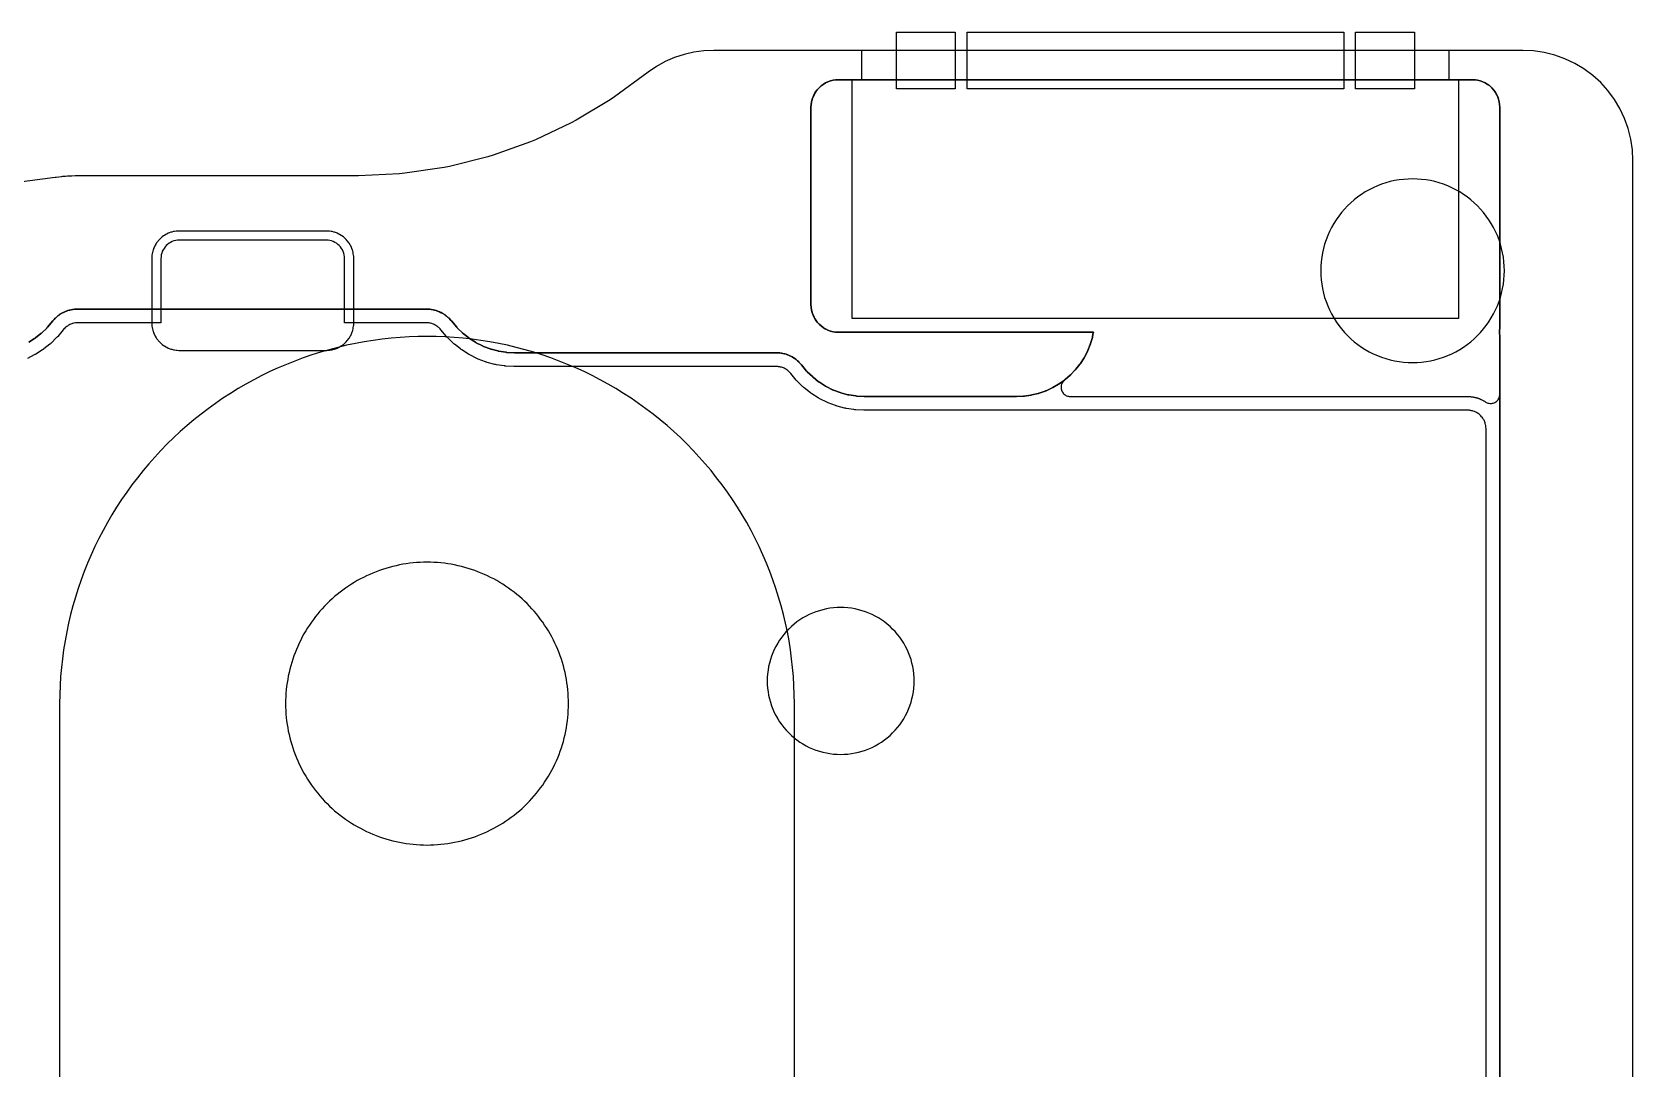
# Model space of a CAD drawing. Header units: millimetres. Extents: x 3 to 154, y -137 to -20.
# Drawn here: x 66.6 to 153.7, y -76.3 to -19.9 of the extents above; entities that cross this region are included whole.
import ezdxf

# ---------------------------------------------------------------- set-up
doc = ezdxf.new("R2010")
doc.units = ezdxf.units.MM
for name, color, linetype in [('BARE', 4, 'Continuous'), ('BARE_FLOOR', 6, 'Continuous'), ('DAUGHTERBOARD', 6, 'Continuous'), ('FEET', 7, 'Continuous'), ('GASKET_POCKETS', 3, 'Continuous'), ('INNER_WALL', 2, 'Continuous'), ('JACKSCREWS', 1, 'Continuous'), ('MOUNT_ZONE', 3, 'Continuous'), ('MOUNTS', 2, 'Continuous'), ('OUTER_WALL', 1, 'Continuous'), ('PLATE', 4, 'Continuous'), ('PORTS', 7, 'Continuous'), ('ROOF', 5, 'Continuous')]:
    doc.layers.add(name, color=color, linetype=linetype)

msp = doc.modelspace()

# ---------------------------------------------------------------- linework, layer by layer
at = {"layer": 'BARE'}
for points in [[(153.736, -98.431), (153.737, -36.469), (153.737, -26.85), (153.709, -26.262), (153.622, -25.679), (153.479, -25.108), (153.281, -24.554), (153.029, -24.022), (152.726, -23.517), (152.376, -23.044), (151.98, -22.607), (151.544, -22.212), (151.071, -21.861), (150.566, -21.558), (150.034, -21.307), (149.479, -21.108), (148.908, -20.965), (148.326, -20.879), (147.738, -20.85), (103.698, -20.85), (103.152, -20.875), (102.61, -20.949), (102.077, -21.073), (101.558, -21.245), (101.057, -21.463), (100.577, -21.725), (100.124, -22.031), (98.296, -23.386), (98.051, -23.55), (96.199, -24.66), (95.94, -24.799), (93.988, -25.722), (93.716, -25.834), (91.684, -26.561), (91.402, -26.647), (89.308, -27.171), (89.02, -27.229), (86.884, -27.546), (86.591, -27.574), (84.362, -27.684), (84.214, -27.687), (69.157, -27.687), (69.131, -27.688), (69.097, -27.688), (69.038, -27.688), (68.924, -27.69), (68.748, -27.695), (68.666, -27.699), (68.516, -27.707), (68.404, -27.715), (68.25, -27.727), (68.19, -27.733), (68.037, -27.749), (67.902, -27.766), (67.838, -27.774), (51.524, -29.919)], [(66.402, -36.751), (66.726, -36.545), (66.735, -36.539), (66.76, -36.521), (66.77, -36.514), (67.07, -36.276), (67.079, -36.268), (67.103, -36.248), (67.111, -36.24), (67.386, -35.972), (67.394, -35.964), (67.415, -35.941), (67.422, -35.932), (67.711, -35.586), (67.733, -35.559), (67.784, -35.501), (67.786, -35.499), (67.84, -35.444), (67.856, -35.428), (67.913, -35.375), (67.915, -35.374), (67.974, -35.324), (67.992, -35.31), (68.054, -35.263), (68.056, -35.262), (68.12, -35.219), (68.14, -35.206), (68.206, -35.166), (68.208, -35.165), (68.276, -35.129), (68.297, -35.118), (68.367, -35.086), (68.369, -35.085), (68.441, -35.055), (68.463, -35.047), (68.536, -35.022), (68.538, -35.021), (68.612, -35), (68.635, -34.994), (68.71, -34.976), (68.712, -34.975), (68.788, -34.961), (68.811, -34.958), (68.888, -34.948), (68.89, -34.948), (68.967, -34.942), (69.01, -34.94), (69.049, -34.938), (69.05, -34.938), (69.089, -34.938), (88.036, -34.938), (88.075, -34.938), (88.076, -34.938), (88.114, -34.94), (88.158, -34.942), (88.235, -34.948), (88.237, -34.948), (88.314, -34.958), (88.337, -34.961), (88.413, -34.975), (88.415, -34.976), (88.49, -34.994), (88.513, -35), (88.587, -35.021), (88.589, -35.022), (88.662, -35.047), (88.684, -35.055), (88.756, -35.085), (88.758, -35.086), (88.828, -35.118), (88.849, -35.129), (88.917, -35.165), (88.919, -35.166), (88.985, -35.206), (89.005, -35.219), (89.069, -35.262), (89.071, -35.263), (89.133, -35.31), (89.151, -35.324), (89.21, -35.374), (89.212, -35.375), (89.269, -35.428), (89.286, -35.444), (89.339, -35.499), (89.341, -35.501), (89.391, -35.558), (89.416, -35.588), (89.703, -35.932), (89.71, -35.941), (89.731, -35.964), (89.739, -35.972), (90.014, -36.24), (90.022, -36.248), (90.046, -36.268), (90.055, -36.276), (90.355, -36.514), (90.365, -36.521), (90.39, -36.539), (90.399, -36.545), (90.723, -36.751), (90.733, -36.757), (90.76, -36.773), (90.77, -36.778), (91.113, -36.95), (91.124, -36.955), (91.152, -36.967), (91.163, -36.971), (91.522, -37.107), (91.533, -37.111), (91.562, -37.12), (91.573, -37.123), (91.944, -37.221), (91.955, -37.224), (91.986, -37.23), (91.997, -37.232), (92.376, -37.291), (92.388, -37.293), (92.418, -37.296), (92.43, -37.297), (92.842, -37.318), (92.855, -37.318), (92.871, -37.319), (92.873, -37.319), (107.086, -37.319), (107.125, -37.319), (107.126, -37.319), (107.164, -37.321), (107.208, -37.323), (107.285, -37.329), (107.287, -37.329), (107.364, -37.339), (107.387, -37.343), (107.463, -37.357), (107.465, -37.357), (107.54, -37.375), (107.563, -37.381), (107.637, -37.402), (107.639, -37.403), (107.712, -37.429), (107.734, -37.437), (107.806, -37.466), (107.808, -37.467), (107.878, -37.5), (107.899, -37.51), (107.967, -37.546), (107.969, -37.548), (108.035, -37.587), (108.055, -37.6), (108.119, -37.643), (108.121, -37.644), (108.183, -37.691), (108.201, -37.705), (108.26, -37.755), (108.262, -37.756), (108.319, -37.809), (108.336, -37.826), (108.389, -37.88), (108.391, -37.882), (108.441, -37.94), (108.466, -37.969), (108.753, -38.313), (108.76, -38.322), (108.781, -38.345), (108.789, -38.353), (109.064, -38.621), (109.072, -38.629), (109.096, -38.649), (109.105, -38.657), (109.405, -38.895), (109.415, -38.902), (109.44, -38.92), (109.449, -38.926), (109.773, -39.132), (109.783, -39.139), (109.81, -39.154), (109.82, -39.159), (110.163, -39.331), (110.174, -39.336), (110.202, -39.348), (110.213, -39.352), (110.572, -39.488), (110.583, -39.492), (110.612, -39.501), (110.623, -39.504), (110.994, -39.602), (111.005, -39.605), (111.036, -39.611), (111.047, -39.613), (111.426, -39.672), (111.438, -39.674), (111.468, -39.677), (111.48, -39.678), (111.892, -39.699), (111.905, -39.7), (111.921, -39.7), (111.923, -39.7), (120.154, -39.7), (120.165, -39.7), (120.18, -39.7), (120.182, -39.699), (120.566, -39.681), (120.577, -39.68), (120.605, -39.678), (120.616, -39.676), (120.966, -39.626), (120.977, -39.624), (121.005, -39.619), (121.015, -39.617), (121.359, -39.533), (121.37, -39.531), (121.397, -39.523), (121.407, -39.519), (121.742, -39.404), (121.752, -39.4), (121.778, -39.389), (121.788, -39.385), (122.11, -39.238), (122.12, -39.234), (122.145, -39.22), (122.154, -39.215), (122.461, -39.038), (122.47, -39.033), (122.494, -39.018), (122.503, -39.011), (122.792, -38.806), (122.8, -38.8), (122.823, -38.782), (122.831, -38.775), (123.099, -38.544), (123.107, -38.537), (123.127, -38.517), (123.135, -38.509), (123.379, -38.253), (123.387, -38.246), (123.405, -38.224), (123.412, -38.216), (123.631, -37.938), (123.638, -37.929), (123.654, -37.906), (123.66, -37.897), (123.852, -37.599), (123.857, -37.59), (123.872, -37.566), (123.877, -37.556), (124.039, -37.242), (124.044, -37.232), (124.056, -37.206), (124.06, -37.196), (124.192, -36.868), (124.196, -36.858), (124.205, -36.831), (124.208, -36.821), (124.309, -36.481), (124.311, -36.471), (124.318, -36.443), (124.32, -36.433), (124.358, -36.236), (124.363, -36.202), (124.329, -36.2), (110.487, -36.2), (110.34, -36.193), (110.195, -36.171), (110.052, -36.135), (109.913, -36.086), (109.78, -36.023), (109.654, -35.947), (109.536, -35.86), (109.427, -35.761), (109.328, -35.652), (109.24, -35.533), (109.165, -35.407), (109.102, -35.274), (109.052, -35.135), (109.016, -34.993), (108.995, -34.847), (108.987, -34.7), (108.987, -23.95), (108.995, -23.803), (109.016, -23.657), (109.052, -23.515), (109.102, -23.376), (109.165, -23.243), (109.24, -23.117), (109.328, -22.998), (109.427, -22.889), (109.536, -22.79), (109.654, -22.703), (109.78, -22.627), (109.913, -22.564), (110.052, -22.515), (110.195, -22.479), (110.34, -22.457), (110.487, -22.45), (144.988, -22.45), (145.135, -22.457), (145.28, -22.479), (145.423, -22.515), (145.562, -22.564), (145.695, -22.627), (145.821, -22.703), (145.939, -22.79), (146.048, -22.889), (146.147, -22.998), (146.235, -23.117), (146.31, -23.243), (146.373, -23.376), (146.423, -23.515), (146.459, -23.657), (146.48, -23.803), (146.488, -23.95), (146.488, -35.962), (146.48, -36.117), (146.478, -36.126), (146.47, -36.199), (146.478, -36.28), (146.484, -36.353), (146.486, -36.394), (146.487, -36.431), (146.487, -36.432), (146.488, -36.469), (146.488, -98.405)]]:
    msp.add_lwpolyline(points, dxfattribs=at)
msp.add_lwpolyline([(111.738, -22.45), (143.738, -22.45), (143.738, -20.85), (111.738, -20.85), (111.738, -22.45)], close=True, dxfattribs=at)
at = {"layer": 'BARE_FLOOR'}
msp.add_lwpolyline([(114.606, -55.194), (114.602, -54.998), (114.587, -54.802), (114.563, -54.607), (114.53, -54.414), (114.487, -54.222), (114.434, -54.033), (114.373, -53.846), (114.302, -53.663), (114.222, -53.484), (114.134, -53.308), (114.037, -53.137), (113.932, -52.972), (113.819, -52.811), (113.699, -52.656), (113.57, -52.508), (113.435, -52.365), (113.293, -52.23), (113.144, -52.102), (112.989, -51.981), (112.829, -51.868), (112.663, -51.763), (112.492, -51.666), (112.317, -51.578), (112.137, -51.498), (111.954, -51.428), (111.768, -51.366), (111.578, -51.314), (111.387, -51.271), (111.193, -51.237), (110.999, -51.213), (110.803, -51.199), (110.606, -51.194), (110.41, -51.199), (110.214, -51.213), (110.02, -51.237), (109.826, -51.271), (109.635, -51.314), (109.445, -51.366), (109.259, -51.428), (109.076, -51.498), (108.896, -51.578), (108.721, -51.666), (108.55, -51.763), (108.384, -51.868), (108.224, -51.981), (108.069, -52.102), (107.92, -52.23), (107.778, -52.365), (107.643, -52.508), (107.514, -52.656), (107.394, -52.811), (107.281, -52.972), (107.176, -53.137), (107.079, -53.308), (106.991, -53.484), (106.911, -53.663), (106.84, -53.846), (106.779, -54.033), (106.726, -54.222), (106.683, -54.414), (106.65, -54.607), (106.626, -54.802), (106.611, -54.998), (106.606, -55.194), (106.611, -55.39), (106.626, -55.586), (106.65, -55.781), (106.683, -55.974), (106.726, -56.166), (106.779, -56.355), (106.84, -56.541), (106.911, -56.725), (106.991, -56.904), (107.079, -57.079), (107.176, -57.25), (107.281, -57.416), (107.394, -57.577), (107.514, -57.731), (107.643, -57.88), (107.778, -58.022), (107.92, -58.158), (108.069, -58.286), (108.224, -58.407), (108.384, -58.52), (108.55, -58.625), (108.721, -58.722), (108.896, -58.81), (109.076, -58.889), (109.259, -58.96), (109.445, -59.022), (109.635, -59.074), (109.826, -59.117), (110.02, -59.151), (110.214, -59.175), (110.41, -59.189), (110.606, -59.194), (110.803, -59.189), (110.999, -59.175), (111.193, -59.151), (111.387, -59.117), (111.578, -59.074), (111.768, -59.022), (111.954, -58.96), (112.137, -58.889), (112.317, -58.81), (112.492, -58.722), (112.663, -58.625), (112.829, -58.52), (112.989, -58.407), (113.144, -58.286), (113.293, -58.158), (113.435, -58.022), (113.57, -57.88), (113.699, -57.731), (113.819, -57.577), (113.932, -57.416), (114.037, -57.25), (114.134, -57.079), (114.222, -56.904), (114.302, -56.725), (114.373, -56.541), (114.434, -56.355), (114.487, -56.166), (114.53, -55.974), (114.563, -55.781), (114.587, -55.586), (114.602, -55.39), (114.606, -55.194)], close=True, dxfattribs=at)
at = {"layer": 'DAUGHTERBOARD'}
msp.add_lwpolyline([(144.238, -22.45), (144.238, -35.45), (111.238, -35.45), (111.238, -22.45), (144.238, -22.45)], close=True, dxfattribs=at)
at = {"layer": 'FEET'}
msp.add_lwpolyline([(146.737, -32.85), (146.731, -32.605), (146.713, -32.36), (146.683, -32.116), (146.641, -31.875), (146.588, -31.635), (146.522, -31.399), (146.445, -31.166), (146.357, -30.937), (146.257, -30.712), (146.147, -30.493), (146.026, -30.279), (145.895, -30.072), (145.754, -29.872), (145.603, -29.678), (145.442, -29.492), (145.273, -29.314), (145.095, -29.145), (144.909, -28.985), (144.716, -28.834), (144.515, -28.693), (144.308, -28.561), (144.094, -28.44), (143.875, -28.33), (143.651, -28.231), (143.422, -28.142), (143.189, -28.065), (142.952, -28), (142.713, -27.946), (142.471, -27.904), (142.228, -27.874), (141.983, -27.856), (141.737, -27.85), (141.492, -27.856), (141.247, -27.874), (141.004, -27.904), (140.762, -27.946), (140.523, -28), (140.286, -28.065), (140.053, -28.142), (139.824, -28.231), (139.6, -28.33), (139.381, -28.44), (139.167, -28.561), (138.96, -28.693), (138.759, -28.834), (138.566, -28.985), (138.38, -29.145), (138.202, -29.314), (138.033, -29.492), (137.872, -29.678), (137.721, -29.872), (137.58, -30.072), (137.449, -30.279), (137.328, -30.493), (137.218, -30.712), (137.118, -30.937), (137.03, -31.166), (136.953, -31.399), (136.887, -31.635), (136.834, -31.875), (136.792, -32.116), (136.762, -32.36), (136.744, -32.605), (136.737, -32.85), (136.744, -33.095), (136.762, -33.34), (136.792, -33.584), (136.834, -33.825), (136.887, -34.065), (136.953, -34.301), (137.03, -34.534), (137.118, -34.763), (137.218, -34.988), (137.328, -35.207), (137.449, -35.421), (137.58, -35.628), (137.721, -35.828), (137.872, -36.022), (138.033, -36.208), (138.202, -36.386), (138.38, -36.555), (138.566, -36.715), (138.759, -36.866), (138.96, -37.007), (139.167, -37.139), (139.381, -37.26), (139.6, -37.37), (139.824, -37.469), (140.053, -37.558), (140.286, -37.635), (140.523, -37.7), (140.762, -37.754), (141.004, -37.796), (141.247, -37.826), (141.492, -37.844), (141.737, -37.85), (141.983, -37.844), (142.228, -37.826), (142.471, -37.796), (142.713, -37.754), (142.952, -37.7), (143.189, -37.635), (143.422, -37.558), (143.651, -37.469), (143.875, -37.37), (144.094, -37.26), (144.308, -37.139), (144.515, -37.007), (144.716, -36.866), (144.909, -36.715), (145.095, -36.555), (145.273, -36.386), (145.442, -36.208), (145.603, -36.022), (145.754, -35.828), (145.895, -35.628), (146.026, -35.421), (146.147, -35.207), (146.257, -34.988), (146.357, -34.763), (146.445, -34.534), (146.522, -34.301), (146.588, -34.065), (146.641, -33.825), (146.683, -33.584), (146.713, -33.34), (146.731, -33.095), (146.737, -32.85)], close=True, dxfattribs=at)
at = {"layer": 'GASKET_POCKETS'}
msp.add_lwpolyline([(74.6, -30.688), (74.575, -30.688), (74.477, -30.693), (74.429, -30.698), (74.332, -30.712), (74.283, -30.722), (74.188, -30.746), (74.141, -30.76), (74.049, -30.793), (74.004, -30.812), (73.915, -30.854), (73.872, -30.877), (73.787, -30.927), (73.747, -30.954), (73.668, -31.013), (73.63, -31.044), (73.557, -31.11), (73.522, -31.145), (73.457, -31.217), (73.425, -31.255), (73.367, -31.334), (73.34, -31.375), (73.289, -31.459), (73.266, -31.502), (73.224, -31.591), (73.205, -31.636), (73.172, -31.729), (73.158, -31.776), (73.134, -31.871), (73.125, -31.919), (73.11, -32.016), (73.105, -32.065), (73.101, -32.163), (73.1, -32.188), (73.1, -35.688), (73.101, -35.712), (73.105, -35.81), (73.11, -35.859), (73.125, -35.956), (73.134, -36.004), (73.158, -36.099), (73.172, -36.146), (73.205, -36.239), (73.224, -36.284), (73.266, -36.373), (73.289, -36.416), (73.34, -36.5), (73.367, -36.541), (73.425, -36.62), (73.457, -36.658), (73.522, -36.73), (73.557, -36.765), (73.63, -36.831), (73.668, -36.862), (73.747, -36.921), (73.787, -36.948), (73.872, -36.998), (73.915, -37.021), (74.004, -37.063), (74.049, -37.082), (74.141, -37.115), (74.188, -37.129), (74.283, -37.153), (74.332, -37.163), (74.429, -37.177), (74.477, -37.182), (74.575, -37.187), (74.6, -37.188), (82.6, -37.188), (82.625, -37.187), (82.723, -37.182), (82.771, -37.177), (82.868, -37.163), (82.917, -37.153), (83.012, -37.129), (83.059, -37.115), (83.151, -37.082), (83.196, -37.063), (83.285, -37.021), (83.328, -36.998), (83.413, -36.948), (83.453, -36.921), (83.532, -36.862), (83.57, -36.831), (83.643, -36.765), (83.678, -36.73), (83.743, -36.658), (83.775, -36.62), (83.833, -36.541), (83.86, -36.5), (83.911, -36.416), (83.934, -36.373), (83.976, -36.284), (83.995, -36.239), (84.028, -36.146), (84.042, -36.099), (84.066, -36.004), (84.075, -35.956), (84.09, -35.859), (84.095, -35.81), (84.099, -35.712), (84.1, -35.688), (84.1, -32.188), (84.099, -32.163), (84.095, -32.065), (84.09, -32.016), (84.075, -31.919), (84.066, -31.871), (84.042, -31.776), (84.028, -31.729), (83.995, -31.636), (83.976, -31.591), (83.934, -31.502), (83.911, -31.459), (83.86, -31.375), (83.833, -31.334), (83.775, -31.255), (83.743, -31.217), (83.678, -31.145), (83.643, -31.11), (83.57, -31.044), (83.532, -31.013), (83.453, -30.954), (83.413, -30.927), (83.328, -30.877), (83.285, -30.854), (83.196, -30.812), (83.151, -30.793), (83.059, -30.76), (83.012, -30.746), (82.917, -30.722), (82.868, -30.712), (82.771, -30.698), (82.723, -30.693), (82.625, -30.688), (82.6, -30.688), (74.6, -30.688)], close=True, dxfattribs=at)
at = {"layer": 'INNER_WALL'}
msp.add_lwpolyline([(146.488, -98.405), (146.488, -36.469), (146.487, -36.432), (146.487, -36.431), (146.486, -36.394), (146.484, -36.353), (146.478, -36.28), (146.47, -36.199), (146.478, -36.126), (146.48, -36.117), (146.488, -35.962), (146.488, -23.95), (146.48, -23.803), (146.459, -23.657), (146.423, -23.515), (146.373, -23.376), (146.31, -23.243), (146.235, -23.117), (146.147, -22.998), (146.048, -22.889), (145.939, -22.79), (145.821, -22.703), (145.695, -22.627), (145.562, -22.564), (145.423, -22.515), (145.28, -22.479), (145.135, -22.457), (144.988, -22.45), (110.487, -22.45), (110.34, -22.457), (110.195, -22.479), (110.052, -22.515), (109.913, -22.564), (109.78, -22.627), (109.654, -22.703), (109.536, -22.79), (109.427, -22.889), (109.328, -22.998), (109.24, -23.117), (109.165, -23.243), (109.102, -23.376), (109.052, -23.515), (109.016, -23.657), (108.995, -23.803), (108.987, -23.95), (108.987, -34.7), (108.995, -34.847), (109.016, -34.993), (109.052, -35.135), (109.102, -35.274), (109.165, -35.407), (109.24, -35.533), (109.328, -35.652), (109.427, -35.761), (109.536, -35.86), (109.654, -35.947), (109.78, -36.023), (109.913, -36.086), (110.052, -36.135), (110.195, -36.171), (110.34, -36.193), (110.487, -36.2), (124.329, -36.2), (124.363, -36.202), (124.358, -36.236), (124.32, -36.433), (124.318, -36.443), (124.311, -36.471), (124.309, -36.481), (124.208, -36.821), (124.205, -36.831), (124.196, -36.858), (124.192, -36.868), (124.06, -37.196), (124.056, -37.206), (124.044, -37.232), (124.039, -37.242), (123.877, -37.556), (123.872, -37.566), (123.857, -37.59), (123.852, -37.599), (123.66, -37.897), (123.654, -37.906), (123.638, -37.929), (123.631, -37.938), (123.412, -38.216), (123.405, -38.224), (123.387, -38.246), (123.379, -38.253), (123.135, -38.509), (123.127, -38.517), (123.107, -38.537), (123.099, -38.544), (122.831, -38.775), (122.823, -38.782), (122.8, -38.8), (122.792, -38.806), (122.503, -39.011), (122.494, -39.018), (122.47, -39.033), (122.461, -39.038), (122.154, -39.215), (122.145, -39.22), (122.12, -39.234), (122.11, -39.238), (121.788, -39.385), (121.778, -39.389), (121.752, -39.4), (121.742, -39.404), (121.407, -39.519), (121.397, -39.523), (121.37, -39.531), (121.359, -39.533), (121.015, -39.617), (121.005, -39.619), (120.977, -39.624), (120.966, -39.626), (120.616, -39.676), (120.605, -39.678), (120.577, -39.68), (120.566, -39.681), (120.182, -39.699), (120.18, -39.7), (120.165, -39.7), (120.154, -39.7), (111.923, -39.7), (111.921, -39.7), (111.905, -39.7), (111.892, -39.699), (111.48, -39.678), (111.468, -39.677), (111.438, -39.674), (111.426, -39.672), (111.047, -39.613), (111.036, -39.611), (111.005, -39.605), (110.994, -39.602), (110.623, -39.504), (110.612, -39.501), (110.583, -39.492), (110.572, -39.488), (110.213, -39.352), (110.202, -39.348), (110.174, -39.336), (110.163, -39.331), (109.82, -39.159), (109.81, -39.154), (109.783, -39.139), (109.773, -39.132), (109.449, -38.926), (109.44, -38.92), (109.415, -38.902), (109.405, -38.895), (109.105, -38.657), (109.096, -38.649), (109.072, -38.629), (109.064, -38.621), (108.789, -38.353), (108.781, -38.345), (108.76, -38.322), (108.753, -38.313), (108.466, -37.969), (108.441, -37.94), (108.391, -37.882), (108.389, -37.88), (108.336, -37.826), (108.319, -37.809), (108.262, -37.756), (108.26, -37.755), (108.201, -37.705), (108.183, -37.691), (108.121, -37.644), (108.119, -37.643), (108.055, -37.6), (108.035, -37.587), (107.969, -37.548), (107.967, -37.546), (107.899, -37.51), (107.878, -37.5), (107.808, -37.467), (107.806, -37.466), (107.734, -37.437), (107.712, -37.429), (107.639, -37.403), (107.637, -37.402), (107.563, -37.381), (107.54, -37.375), (107.465, -37.357), (107.463, -37.357), (107.387, -37.343), (107.364, -37.339), (107.287, -37.329), (107.285, -37.329), (107.208, -37.323), (107.164, -37.321), (107.126, -37.319), (107.125, -37.319), (107.086, -37.319), (92.873, -37.319), (92.871, -37.319), (92.855, -37.318), (92.842, -37.318), (92.43, -37.297), (92.418, -37.296), (92.388, -37.293), (92.376, -37.291), (91.997, -37.232), (91.986, -37.23), (91.955, -37.224), (91.944, -37.221), (91.573, -37.123), (91.562, -37.12), (91.533, -37.111), (91.522, -37.107), (91.163, -36.971), (91.152, -36.967), (91.124, -36.955), (91.113, -36.95), (90.77, -36.778), (90.76, -36.773), (90.733, -36.757), (90.723, -36.751), (90.399, -36.545), (90.39, -36.539), (90.365, -36.521), (90.355, -36.514), (90.055, -36.276), (90.046, -36.268), (90.022, -36.248), (90.014, -36.24), (89.739, -35.972), (89.731, -35.964), (89.71, -35.941), (89.703, -35.932), (89.416, -35.588), (89.391, -35.558), (89.341, -35.501), (89.339, -35.499), (89.286, -35.444), (89.269, -35.428), (89.212, -35.375), (89.21, -35.374), (89.151, -35.324), (89.133, -35.31), (89.071, -35.263), (89.069, -35.262), (89.005, -35.219), (88.985, -35.206), (88.919, -35.166), (88.917, -35.165), (88.849, -35.129), (88.828, -35.118), (88.758, -35.086), (88.756, -35.085), (88.684, -35.055), (88.662, -35.047), (88.589, -35.022), (88.587, -35.021), (88.513, -35), (88.49, -34.994), (88.415, -34.976), (88.413, -34.975), (88.337, -34.961), (88.314, -34.958), (88.237, -34.948), (88.235, -34.948), (88.158, -34.942), (88.114, -34.94), (88.076, -34.938), (88.075, -34.938), (88.036, -34.938), (69.089, -34.938), (69.05, -34.938), (69.049, -34.938), (69.01, -34.94), (68.967, -34.942), (68.89, -34.948), (68.888, -34.948), (68.811, -34.958), (68.788, -34.961), (68.712, -34.975), (68.71, -34.976), (68.635, -34.994), (68.612, -35), (68.538, -35.021), (68.536, -35.022), (68.463, -35.047), (68.441, -35.055), (68.369, -35.085), (68.367, -35.086), (68.297, -35.118), (68.276, -35.129), (68.208, -35.165), (68.206, -35.166), (68.14, -35.206), (68.12, -35.219), (68.056, -35.262), (68.054, -35.263), (67.992, -35.31), (67.974, -35.324), (67.915, -35.374), (67.913, -35.375), (67.856, -35.428), (67.84, -35.444), (67.786, -35.499), (67.784, -35.501), (67.733, -35.559), (67.711, -35.586), (67.422, -35.932), (67.415, -35.941), (67.394, -35.964), (67.386, -35.972), (67.111, -36.24), (67.103, -36.248), (67.079, -36.268), (67.07, -36.276), (66.77, -36.514), (66.76, -36.521), (66.735, -36.539), (66.726, -36.545), (66.402, -36.751)], dxfattribs=at)
at = {"layer": 'JACKSCREWS'}
for points in [[(116.838, -19.85), (116.838, -22.95), (113.638, -22.95), (113.638, -19.85), (116.838, -19.85)], [(141.838, -19.85), (141.838, -22.95), (138.638, -22.95), (138.638, -19.85), (141.838, -19.85)]]:
    msp.add_lwpolyline(points, close=True, dxfattribs=at)
at = {"layer": 'MOUNT_ZONE'}
msp.add_lwpolyline([(108.088, -95), (108.088, -56.428), (108.081, -55.937), (108.063, -55.447), (108.033, -54.957), (107.991, -54.468), (107.937, -53.98), (107.871, -53.494), (107.793, -53.009), (107.703, -52.526), (107.602, -52.046), (107.488, -51.569), (107.363, -51.094), (107.226, -50.622), (107.078, -50.154), (106.918, -49.69), (106.747, -49.23), (106.565, -48.774), (106.372, -48.323), (106.167, -47.877), (105.952, -47.436), (105.726, -47), (105.489, -46.57), (105.242, -46.146), (104.985, -45.728), (104.717, -45.317), (104.439, -44.912), (104.152, -44.514), (103.854, -44.123), (103.548, -43.74), (103.232, -43.365), (102.907, -42.997), (102.572, -42.637), (102.23, -42.286), (101.878, -41.943), (101.519, -41.609), (101.151, -41.284), (100.775, -40.968), (100.392, -40.661), (100.001, -40.364), (99.604, -40.076), (99.199, -39.799), (98.787, -39.531), (98.37, -39.274), (97.945, -39.026), (97.515, -38.79), (97.08, -38.564), (96.639, -38.348), (96.192, -38.144), (95.741, -37.951), (95.285, -37.768), (94.825, -37.597), (94.361, -37.438), (93.893, -37.289), (93.422, -37.153), (92.947, -37.027), (92.47, -36.914), (91.989, -36.812), (91.507, -36.723), (91.022, -36.645), (90.536, -36.579), (90.048, -36.524), (89.559, -36.482), (89.069, -36.452), (88.578, -36.434), (88.088, -36.428), (88.088, -36.428), (87.597, -36.434), (87.106, -36.452), (86.616, -36.482), (86.127, -36.524), (85.639, -36.579), (85.153, -36.645), (84.668, -36.723), (84.186, -36.812), (83.705, -36.914), (83.228, -37.027), (82.753, -37.153), (82.282, -37.289), (81.814, -37.438), (81.35, -37.597), (80.89, -37.768), (80.434, -37.951), (79.983, -38.144), (79.536, -38.348), (79.095, -38.564), (78.66, -38.79), (78.23, -39.026), (77.805, -39.274), (77.388, -39.531), (76.976, -39.799), (76.571, -40.076), (76.174, -40.364), (75.783, -40.661), (75.4, -40.968), (75.024, -41.284), (74.656, -41.609), (74.297, -41.943), (73.945, -42.286), (73.603, -42.637), (73.268, -42.997), (72.943, -43.365), (72.627, -43.74), (72.321, -44.123), (72.023, -44.514), (71.736, -44.912), (71.458, -45.317), (71.19, -45.728), (70.933, -46.146), (70.686, -46.57), (70.449, -47), (70.223, -47.436), (70.008, -47.877), (69.803, -48.323), (69.61, -48.774), (69.428, -49.23), (69.257, -49.69), (69.097, -50.154), (68.949, -50.622), (68.812, -51.094), (68.687, -51.569), (68.573, -52.046), (68.472, -52.526), (68.382, -53.009), (68.304, -53.494), (68.238, -53.98), (68.184, -54.468), (68.142, -54.957), (68.112, -55.447), (68.094, -55.937), (68.088, -56.428), (68.088, -95)], dxfattribs=at)
at = {"layer": 'MOUNTS'}
msp.add_lwpolyline([(95.788, -56.428), (95.785, -56.239), (95.778, -56.05), (95.767, -55.862), (95.75, -55.673), (95.73, -55.486), (95.704, -55.298), (95.674, -55.112), (95.64, -54.926), (95.6, -54.741), (95.557, -54.557), (95.509, -54.374), (95.456, -54.193), (95.399, -54.013), (95.337, -53.834), (95.272, -53.657), (95.201, -53.481), (95.127, -53.308), (95.048, -53.136), (94.965, -52.966), (94.878, -52.798), (94.787, -52.633), (94.692, -52.47), (94.593, -52.309), (94.49, -52.15), (94.383, -51.994), (94.272, -51.841), (94.158, -51.691), (94.04, -51.543), (93.918, -51.399), (93.793, -51.257), (93.664, -51.119), (93.532, -50.983), (93.397, -50.851), (93.259, -50.723), (93.117, -50.598), (92.972, -50.476), (92.825, -50.358), (92.674, -50.243), (92.521, -50.133), (92.365, -50.026), (92.207, -49.923), (92.046, -49.824), (91.883, -49.728), (91.717, -49.637), (91.55, -49.55), (91.38, -49.467), (91.208, -49.389), (91.034, -49.314), (90.859, -49.244), (90.682, -49.178), (90.503, -49.117), (90.323, -49.06), (90.141, -49.007), (89.958, -48.959), (89.775, -48.915), (89.59, -48.876), (89.404, -48.841), (89.217, -48.811), (89.03, -48.786), (88.842, -48.765), (88.654, -48.749), (88.465, -48.737), (88.276, -48.73), (88.088, -48.728), (87.899, -48.73), (87.71, -48.737), (87.521, -48.749), (87.333, -48.765), (87.145, -48.786), (86.958, -48.811), (86.771, -48.841), (86.585, -48.876), (86.4, -48.915), (86.217, -48.959), (86.034, -49.007), (85.852, -49.06), (85.672, -49.117), (85.493, -49.178), (85.316, -49.244), (85.141, -49.314), (84.967, -49.389), (84.795, -49.467), (84.625, -49.55), (84.458, -49.637), (84.292, -49.728), (84.129, -49.824), (83.968, -49.923), (83.81, -50.026), (83.654, -50.133), (83.501, -50.243), (83.35, -50.358), (83.203, -50.476), (83.058, -50.598), (82.916, -50.723), (82.778, -50.851), (82.643, -50.983), (82.511, -51.119), (82.382, -51.257), (82.257, -51.399), (82.135, -51.543), (82.017, -51.691), (81.903, -51.841), (81.792, -51.994), (81.685, -52.15), (81.582, -52.309), (81.483, -52.47), (81.388, -52.633), (81.297, -52.798), (81.21, -52.966), (81.127, -53.136), (81.048, -53.308), (80.974, -53.481), (80.903, -53.657), (80.838, -53.834), (80.776, -54.013), (80.719, -54.193), (80.666, -54.374), (80.618, -54.557), (80.575, -54.741), (80.535, -54.926), (80.501, -55.112), (80.471, -55.298), (80.445, -55.486), (80.425, -55.673), (80.408, -55.862), (80.397, -56.05), (80.39, -56.239), (80.388, -56.428), (80.39, -56.617), (80.397, -56.806), (80.408, -56.995), (80.425, -57.183), (80.445, -57.371), (80.471, -57.558), (80.501, -57.745), (80.535, -57.93), (80.575, -58.115), (80.618, -58.299), (80.666, -58.482), (80.719, -58.663), (80.776, -58.843), (80.838, -59.022), (80.903, -59.199), (80.974, -59.375), (81.048, -59.548), (81.127, -59.72), (81.21, -59.89), (81.297, -60.058), (81.388, -60.223), (81.483, -60.387), (81.582, -60.548), (81.685, -60.706), (81.792, -60.862), (81.903, -61.015), (82.017, -61.165), (82.135, -61.313), (82.257, -61.458), (82.382, -61.599), (82.511, -61.738), (82.643, -61.873), (82.778, -62.005), (82.916, -62.133), (83.058, -62.259), (83.203, -62.38), (83.35, -62.498), (83.501, -62.613), (83.654, -62.724), (83.81, -62.83), (83.968, -62.933), (84.129, -63.033), (84.292, -63.128), (84.458, -63.219), (84.625, -63.306), (84.795, -63.389), (84.967, -63.468), (85.141, -63.542), (85.316, -63.612), (85.493, -63.678), (85.672, -63.739), (85.852, -63.797), (86.034, -63.849), (86.217, -63.897), (86.4, -63.941), (86.585, -63.98), (86.771, -64.015), (86.958, -64.045), (87.145, -64.07), (87.333, -64.091), (87.521, -64.107), (87.71, -64.119), (87.899, -64.126), (88.088, -64.128), (88.276, -64.126), (88.465, -64.119), (88.654, -64.107), (88.842, -64.091), (89.03, -64.07), (89.217, -64.045), (89.404, -64.015), (89.59, -63.98), (89.775, -63.941), (89.958, -63.897), (90.141, -63.849), (90.323, -63.797), (90.503, -63.739), (90.682, -63.678), (90.859, -63.612), (91.034, -63.542), (91.208, -63.468), (91.38, -63.389), (91.55, -63.306), (91.717, -63.219), (91.883, -63.128), (92.046, -63.033), (92.207, -62.933), (92.365, -62.83), (92.521, -62.724), (92.674, -62.613), (92.825, -62.498), (92.972, -62.38), (93.117, -62.259), (93.259, -62.133), (93.397, -62.005), (93.532, -61.873), (93.664, -61.738), (93.793, -61.599), (93.918, -61.458), (94.04, -61.313), (94.158, -61.165), (94.272, -61.015), (94.383, -60.862), (94.49, -60.706), (94.593, -60.548), (94.692, -60.387), (94.787, -60.223), (94.878, -60.058), (94.965, -59.89), (95.048, -59.72), (95.127, -59.548), (95.201, -59.375), (95.272, -59.199), (95.337, -59.022), (95.399, -58.843), (95.456, -58.663), (95.509, -58.482), (95.557, -58.299), (95.6, -58.115), (95.64, -57.93), (95.674, -57.745), (95.704, -57.558), (95.73, -57.371), (95.75, -57.183), (95.767, -56.995), (95.778, -56.806), (95.785, -56.617), (95.788, -56.428)], close=True, dxfattribs=at)
at = {"layer": 'OUTER_WALL'}
msp.add_lwpolyline([(153.736, -98.431), (153.737, -36.469), (153.737, -26.85), (153.709, -26.262), (153.622, -25.679), (153.479, -25.108), (153.281, -24.554), (153.029, -24.022), (152.726, -23.517), (152.376, -23.044), (151.98, -22.607), (151.544, -22.212), (151.071, -21.861), (150.566, -21.558), (150.034, -21.307), (149.479, -21.108), (148.908, -20.965), (148.326, -20.879), (147.738, -20.85), (103.698, -20.85), (103.152, -20.875), (102.61, -20.949), (102.077, -21.073), (101.558, -21.245), (101.057, -21.463), (100.577, -21.725), (100.124, -22.031), (98.296, -23.386), (98.051, -23.55), (96.199, -24.66), (95.94, -24.799), (93.988, -25.722), (93.716, -25.834), (91.684, -26.561), (91.402, -26.647), (89.308, -27.171), (89.02, -27.229), (86.884, -27.546), (86.591, -27.574), (84.362, -27.684), (84.214, -27.687), (69.157, -27.687), (69.131, -27.688), (69.097, -27.688), (69.038, -27.688), (68.924, -27.69), (68.748, -27.695), (68.666, -27.699), (68.516, -27.707), (68.404, -27.715), (68.25, -27.727), (68.19, -27.733), (68.037, -27.749), (67.902, -27.766), (67.838, -27.774), (51.524, -29.919)], dxfattribs=at)
at = {"layer": 'PLATE'}
msp.add_lwpolyline([(145.738, -78), (145.738, -41.46), (145.737, -41.44), (145.734, -41.372), (145.73, -41.333), (145.721, -41.274), (145.714, -41.236), (145.699, -41.179), (145.688, -41.141), (145.668, -41.086), (145.653, -41.05), (145.628, -40.996), (145.609, -40.962), (145.579, -40.911), (145.557, -40.879), (145.522, -40.831), (145.497, -40.801), (145.458, -40.757), (145.43, -40.73), (145.386, -40.69), (145.356, -40.665), (145.309, -40.63), (145.276, -40.608), (145.226, -40.578), (145.191, -40.56), (145.138, -40.535), (145.102, -40.52), (145.046, -40.5), (145.009, -40.488), (144.952, -40.474), (144.913, -40.466), (144.855, -40.458), (144.816, -40.454), (144.747, -40.45), (144.728, -40.45), (111.913, -40.45), (111.893, -40.45), (111.888, -40.45), (111.867, -40.449), (111.422, -40.426), (111.381, -40.423), (111.371, -40.422), (111.33, -40.416), (110.913, -40.351), (110.872, -40.344), (110.862, -40.342), (110.822, -40.332), (110.413, -40.225), (110.374, -40.213), (110.364, -40.21), (110.325, -40.196), (109.93, -40.047), (109.892, -40.032), (109.882, -40.028), (109.845, -40.01), (109.467, -39.821), (109.431, -39.802), (109.422, -39.797), (109.387, -39.776), (109.03, -39.549), (108.996, -39.526), (108.988, -39.52), (108.955, -39.495), (108.624, -39.233), (108.592, -39.206), (108.584, -39.199), (108.554, -39.171), (108.252, -38.876), (108.223, -38.847), (108.216, -38.839), (108.189, -38.808), (107.889, -38.448), (107.853, -38.406), (107.826, -38.376), (107.781, -38.332), (107.75, -38.305), (107.702, -38.267), (107.668, -38.243), (107.616, -38.21), (107.58, -38.189), (107.525, -38.162), (107.487, -38.145), (107.43, -38.123), (107.39, -38.111), (107.331, -38.095), (107.29, -38.087), (107.229, -38.077), (107.188, -38.073), (107.116, -38.069), (107.096, -38.069), (92.863, -38.069), (92.843, -38.068), (92.838, -38.068), (92.817, -38.068), (92.372, -38.045), (92.331, -38.041), (92.321, -38.04), (92.28, -38.035), (91.863, -37.97), (91.822, -37.963), (91.812, -37.961), (91.772, -37.951), (91.363, -37.843), (91.324, -37.832), (91.314, -37.829), (91.275, -37.815), (90.88, -37.666), (90.842, -37.651), (90.832, -37.646), (90.795, -37.629), (90.417, -37.44), (90.381, -37.421), (90.372, -37.416), (90.337, -37.394), (89.98, -37.167), (89.946, -37.144), (89.938, -37.138), (89.905, -37.114), (89.574, -36.851), (89.542, -36.825), (89.534, -36.818), (89.504, -36.79), (89.202, -36.495), (89.173, -36.466), (89.166, -36.458), (89.139, -36.427), (88.839, -36.067), (88.803, -36.024), (88.776, -35.994), (88.731, -35.951), (88.7, -35.924), (88.652, -35.886), (88.618, -35.862), (88.566, -35.828), (88.53, -35.808), (88.475, -35.781), (88.437, -35.764), (88.38, -35.742), (88.34, -35.73), (88.281, -35.714), (88.24, -35.706), (88.179, -35.696), (88.138, -35.692), (88.066, -35.688), (88.046, -35.688), (83.6, -35.688), (83.6, -32.188), (83.595, -32.089), (83.581, -31.992), (83.557, -31.897), (83.524, -31.805), (83.482, -31.716), (83.431, -31.632), (83.373, -31.553), (83.307, -31.48), (83.234, -31.414), (83.156, -31.356), (83.071, -31.306), (82.983, -31.264), (82.89, -31.231), (82.795, -31.207), (82.698, -31.192), (82.6, -31.188), (74.6, -31.188), (74.502, -31.192), (74.405, -31.207), (74.31, -31.231), (74.31, -31.231), (74.217, -31.264), (74.129, -31.306), (74.044, -31.356), (73.966, -31.414), (73.893, -31.48), (73.827, -31.553), (73.769, -31.632), (73.718, -31.716), (73.676, -31.805), (73.643, -31.897), (73.619, -31.992), (73.605, -32.089), (73.6, -32.188), (73.6, -35.688), (69.079, -35.688), (69.059, -35.688), (68.987, -35.692), (68.946, -35.696), (68.885, -35.706), (68.844, -35.714), (68.785, -35.73), (68.745, -35.742), (68.688, -35.764), (68.65, -35.781), (68.595, -35.808), (68.559, -35.828), (68.507, -35.862), (68.473, -35.886), (68.425, -35.924), (68.394, -35.951), (68.35, -35.994), (68.322, -36.025), (68.287, -36.066), (67.986, -36.427), (67.959, -36.458), (67.952, -36.466), (67.923, -36.495), (67.621, -36.79), (67.591, -36.818), (67.583, -36.825), (67.551, -36.851), (67.22, -37.114), (67.187, -37.138), (67.179, -37.144), (67.145, -37.167), (66.788, -37.394), (66.753, -37.416), (66.744, -37.421), (66.708, -37.44), (66.33, -37.629)], dxfattribs=at)
at = {"layer": 'PORTS'}
msp.add_lwpolyline([(137.988, -19.85), (137.988, -22.95), (117.488, -22.95), (117.488, -19.85), (137.988, -19.85)], close=True, dxfattribs=at)
at = {"layer": 'ROOF'}
msp.add_lwpolyline([(122.798, -38.801), (122.76, -38.833), (122.725, -38.869), (122.694, -38.908), (122.667, -38.95), (122.644, -38.994), (122.626, -39.041), (122.613, -39.089), (122.604, -39.138), (122.6, -39.187), (122.601, -39.237), (122.608, -39.287), (122.619, -39.335), (122.635, -39.383), (122.655, -39.428), (122.68, -39.471), (122.709, -39.512), (122.742, -39.549), (122.779, -39.583), (122.818, -39.613), (122.861, -39.639), (122.906, -39.661), (122.953, -39.678), (123.001, -39.69), (123.05, -39.698), (123.1, -39.7), (144.726, -39.7), (144.729, -39.7), (144.745, -39.7), (144.748, -39.7), (144.764, -39.701), (144.767, -39.701), (144.783, -39.701), (144.786, -39.701), (144.85, -39.705), (144.856, -39.705), (144.886, -39.707), (144.892, -39.708), (144.925, -39.711), (144.932, -39.712), (144.962, -39.715), (144.968, -39.716), (145.02, -39.724), (145.026, -39.725), (145.056, -39.73), (145.062, -39.731), (145.095, -39.738), (145.101, -39.739), (145.131, -39.746), (145.137, -39.747), (145.188, -39.76), (145.194, -39.762), (145.223, -39.77), (145.229, -39.771), (145.261, -39.781), (145.267, -39.783), (145.296, -39.793), (145.302, -39.795), (145.351, -39.812), (145.357, -39.814), (145.386, -39.825), (145.392, -39.828), (145.422, -39.84), (145.428, -39.843), (145.456, -39.855), (145.461, -39.858), (145.509, -39.88), (145.515, -39.883), (145.542, -39.897), (145.547, -39.9), (145.577, -39.915), (145.582, -39.918), (145.609, -39.933), (145.614, -39.936), (145.659, -39.964), (145.664, -39.967), (145.69, -39.983), (145.695, -39.987), (145.71, -39.996), (145.752, -40.021), (145.796, -40.042), (145.842, -40.059), (145.89, -40.071), (145.938, -40.078), (145.988, -40.08), (146.037, -40.078), (146.085, -40.071), (146.133, -40.059), (146.179, -40.042), (146.223, -40.021), (146.265, -39.996), (146.305, -39.967), (146.341, -39.934), (146.374, -39.898), (146.403, -39.858), (146.428, -39.816), (146.449, -39.772), (146.466, -39.725), (146.478, -39.678), (146.485, -39.629), (146.488, -39.58), (146.488, -36.472), (146.487, -36.466), (146.487, -36.438), (146.487, -36.426), (146.486, -36.397), (146.486, -36.391), (146.484, -36.359), (146.483, -36.347), (146.479, -36.286), (146.478, -36.274), (146.472, -36.212), (146.471, -36.199), (146.472, -36.187), (146.478, -36.126), (146.478, -36.126), (146.481, -36.096), (146.487, -35.975), (146.488, -35.95), (146.488, -23.962), (146.487, -23.938), (146.481, -23.828), (146.477, -23.779), (146.462, -23.682), (146.453, -23.634), (146.429, -23.538), (146.415, -23.491), (146.382, -23.399), (146.363, -23.354), (146.321, -23.265), (146.298, -23.222), (146.247, -23.138), (146.22, -23.097), (146.162, -23.018), (146.131, -22.98), (146.065, -22.908), (146.03, -22.873), (145.957, -22.807), (145.919, -22.776), (145.841, -22.717), (145.8, -22.69), (145.716, -22.64), (145.672, -22.617), (145.584, -22.575), (145.538, -22.556), (145.446, -22.523), (145.399, -22.509), (145.304, -22.485), (145.256, -22.475), (145.159, -22.461), (145.11, -22.456), (145, -22.451), (144.975, -22.45), (110.5, -22.45), (110.475, -22.451), (110.365, -22.456), (110.316, -22.461), (110.219, -22.475), (110.171, -22.485), (110.076, -22.509), (110.029, -22.523), (109.937, -22.556), (109.891, -22.575), (109.803, -22.617), (109.759, -22.64), (109.675, -22.69), (109.634, -22.717), (109.556, -22.776), (109.518, -22.807), (109.445, -22.873), (109.41, -22.908), (109.344, -22.98), (109.313, -23.018), (109.255, -23.097), (109.228, -23.138), (109.177, -23.222), (109.154, -23.265), (109.112, -23.354), (109.093, -23.399), (109.06, -23.491), (109.046, -23.538), (109.022, -23.634), (109.013, -23.682), (108.998, -23.779), (108.994, -23.828), (108.988, -23.938), (108.987, -23.962), (108.987, -34.688), (108.988, -34.712), (108.994, -34.822), (108.998, -34.871), (109.013, -34.968), (109.022, -35.016), (109.046, -35.112), (109.06, -35.159), (109.093, -35.251), (109.112, -35.296), (109.154, -35.385), (109.177, -35.428), (109.228, -35.512), (109.255, -35.553), (109.313, -35.632), (109.344, -35.67), (109.41, -35.742), (109.445, -35.777), (109.518, -35.843), (109.556, -35.874), (109.634, -35.933), (109.675, -35.96), (109.759, -36.01), (109.803, -36.033), (109.891, -36.075), (109.937, -36.094), (110.029, -36.127), (110.076, -36.141), (110.171, -36.165), (110.219, -36.175), (110.316, -36.189), (110.365, -36.194), (110.475, -36.199), (110.5, -36.2), (124.323, -36.2), (124.335, -36.2), (124.351, -36.201), (124.363, -36.202), (124.362, -36.214), (124.359, -36.23), (124.357, -36.242), (124.321, -36.431), (124.32, -36.434), (124.319, -36.439), (124.317, -36.447), (124.312, -36.466), (124.31, -36.475), (124.309, -36.48), (124.308, -36.483), (124.209, -36.819), (124.208, -36.822), (124.206, -36.827), (124.204, -36.835), (124.197, -36.854), (124.194, -36.862), (124.193, -36.866), (124.191, -36.869), (124.061, -37.195), (124.059, -37.198), (124.058, -37.202), (124.054, -37.21), (124.046, -37.228), (124.042, -37.236), (124.04, -37.24), (124.039, -37.243), (123.877, -37.555), (123.876, -37.557), (123.874, -37.562), (123.869, -37.569), (123.86, -37.586), (123.855, -37.594), (123.852, -37.598), (123.851, -37.601), (123.661, -37.896), (123.659, -37.898), (123.657, -37.902), (123.651, -37.91), (123.64, -37.925), (123.635, -37.933), (123.632, -37.936), (123.63, -37.939), (123.413, -38.215), (123.411, -38.217), (123.408, -38.221), (123.402, -38.227), (123.389, -38.242), (123.383, -38.249), (123.38, -38.252), (123.378, -38.254), (123.136, -38.508), (123.134, -38.51), (123.13, -38.514), (123.124, -38.52), (123.11, -38.534), (123.103, -38.54), (123.1, -38.543), (123.097, -38.545), (122.832, -38.774), (122.83, -38.776), (122.826, -38.779), (122.819, -38.785), (122.804, -38.797), (122.798, -38.801)], close=True, dxfattribs=at)

doc.saveas('drawing.dxf')
